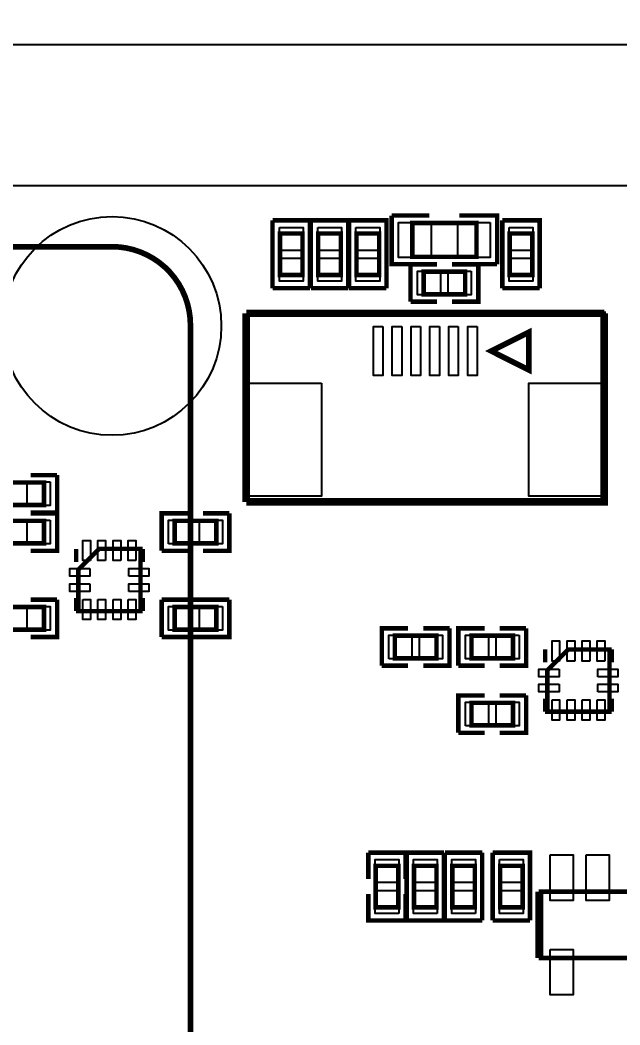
# Model space of a CAD drawing. Extents: x 30 to 161, y 31 to 111.
# Drawn here: x 117.01 to 132.93, y 83.96 to 110.6 of the extents above; entities that cross this region are included whole.
import ezdxf

# ---------------------------------------------------------------- set-up
doc = ezdxf.new("R2010")
doc.units = 0
doc.header["$MEASUREMENT"] = 0
doc.layers.get('0').update_dxf_attribs({"linetype": 'CONTINUOUS'})
doc.layers.get('Defpoints').update_dxf_attribs({"linetype": 'CONTINUOUS'})
for name, color, linetype in [('ASSEMBLY_TOP', 7, 'CONTINUOUS'), ('OUTLINE', 7, 'CONTINUOUS'), ('SILKSCREEN_TOP', 7, 'CONTINUOUS'), ('TOP', 1, 'CONTINUOUS')]:
    doc.layers.add(name, color=color, linetype=linetype)
doc.dimstyles.get("Standard").update_dxf_attribs({"dimtxt": 1, "dimasz": 0.18, "dimexe": 0.18, "dimexo": 0.0625, "dimgap": 0.09, "dimtad": 0, "dimtih": 1, "dimtoh": 1, "dimzin": 0, "dimdsep": 46, "dimtxsty": 'STANDARD', "dimcen": 0.09, "dimclrd": 3, "dimclre": 3, "dimclrt": 3, "dimadec": 0, "dimazin": 0, "dimtfac": 1, "dimtofl": 0, "dimtmove": 0, "dimatfit": 3, "dimfxl": 1, "dimtfillclr": 3, "dimtolj": 1, "dimtzin": 0, "dimarcsym": 0})

# ---------------------------------------------------------------- blocks, each defined once
blk = doc.blocks.new('*D8')
at = {"color": 3, "linetype": 'Continuous', "lineweight": -2, "transparency": 16777216}
for p, q in [((38.062, 106.273), (38.062, 110.127)), ((158.163, 106.273), (158.163, 110.127)), ((38.242, 109.947), (96.023, 109.947)), ((157.983, 109.947), (100.203, 109.947))]:
    blk.add_line(p, q, dxfattribs=at)
at = {"color": 3, "linetype": 'Continuous', "transparency": 16777216}
for points in [[(38.242, 109.977), (38.242, 109.917), (38.062, 109.947)], [(157.983, 109.977), (157.983, 109.917), (158.163, 109.947)]]:
    blk.add_solid(points, dxfattribs=at)
at = {"layer": 'Defpoints', "color": 0, "linetype": 'Continuous', "transparency": 16777216}
for p in [(158.163, 109.947), (38.062, 106.21), (158.163, 106.21)]:
    blk.add_point(p, dxfattribs=at)
at = {"color": 3, "linetype": 'Continuous', "transparency": 16777216, "insert": (98.113, 109.947), "char_height": 1, "attachment_point": 5}
blk.add_mtext('\\A1;120.10', dxfattribs=at)

msp = doc.modelspace()

# ---------------------------------------------------------------- linework, layer by layer
at = {"layer": 'ASSEMBLY_TOP'}
for points, const_width in [([(129.1209, 105.22458), (129.1209, 104.32542), (127.4191, 104.32542), (127.4191, 105.22458), (129.1209, 105.22458)], 0.11938), ([(123.90628, 104.94518), (124.50572, 104.94518), (124.50572, 103.84282), (123.90628, 103.84282), (123.90628, 104.94518)], 0.11938), ([(124.92228, 104.94518), (125.52172, 104.94518), (125.52172, 103.84282), (124.92228, 103.84282), (124.92228, 104.94518)], 0.11938), ([(125.93828, 104.94518), (126.53772, 104.94518), (126.53772, 103.84282), (125.93828, 103.84282), (125.93828, 104.94518)], 0.11938), ([(130.00228, 104.94518), (130.60172, 104.94518), (130.60172, 103.84282), (130.00228, 103.84282), (130.00228, 104.94518)], 0.11938), ([(128.82118, 103.93172), (128.82118, 103.33228), (127.71882, 103.33228), (127.71882, 103.93172), (128.82118, 103.93172)], 0.11938), ([(132.5118, 102.82936), (132.5118, 97.8281), (123.0122, 97.8281)], 0.09906), ([(123.0122, 97.8281), (123.0122, 102.82936)], 0.09906), ([(123.0122, 102.82936), (132.5118, 102.82936), (132.5118, 97.8281), (123.0122, 97.8281)], 0.09906), ([(129.51206, 101.8286), (130.51282, 101.32822), (130.51282, 102.32898), (129.51206, 101.8286)], 0.14986), ([(117.64518, 98.34372), (117.64518, 97.74428), (116.54282, 97.74428), (116.54282, 98.34372), (117.64518, 98.34372)], 0.11938), ([(117.64518, 97.32772), (117.64518, 96.72828), (116.54282, 96.72828), (116.54282, 97.32772), (117.64518, 97.32772)], 0.11938), ([(121.11482, 96.72828), (121.11482, 97.32772), (122.21718, 97.32772), (122.21718, 96.72828), (121.11482, 96.72828)], 0.11938), ([(118.5545, 94.9325), (118.5545, 96.03232), (119.10568, 96.5835), (120.2055, 96.5835), (120.2055, 94.9325), (118.5545, 94.9325)], 0.11938), ([(116.54282, 94.44228), (116.54282, 95.04172), (117.64518, 95.04172), (117.64518, 94.44228), (116.54282, 94.44228)], 0.11938), ([(122.21718, 95.04172), (122.21718, 94.44228), (121.11482, 94.44228), (121.11482, 95.04172), (122.21718, 95.04172)], 0.11938), ([(126.95682, 93.68028), (126.95682, 94.27972), (128.05918, 94.27972), (128.05918, 93.68028), (126.95682, 93.68028)], 0.11938), ([(130.09118, 94.27972), (130.09118, 93.68028), (128.98882, 93.68028), (128.98882, 94.27972), (130.09118, 94.27972)], 0.11938), ([(131.0005, 92.2655), (131.0005, 93.36532), (131.55168, 93.9165), (132.6515, 93.9165), (132.6515, 92.2655), (131.0005, 92.2655)], 0.11938), ([(128.98882, 91.90228), (128.98882, 92.50172), (130.09118, 92.50172), (130.09118, 91.90228), (128.98882, 91.90228)], 0.11938), ([(127.04572, 87.07882), (126.44628, 87.07882), (126.44628, 88.18118), (127.04572, 88.18118), (127.04572, 87.07882)], 0.11938), ([(128.06172, 87.07882), (127.46228, 87.07882), (127.46228, 88.18118), (128.06172, 88.18118), (128.06172, 87.07882)], 0.11938), ([(129.07772, 87.07882), (128.47828, 87.07882), (128.47828, 88.18118), (129.07772, 88.18118), (129.07772, 87.07882)], 0.11938), ([(129.74828, 88.18118), (130.34772, 88.18118), (130.34772, 87.07882), (129.74828, 87.07882), (129.74828, 88.18118)], 0.11938), ([(130.83286, 87.49284), (133.24586, 87.49284), (133.83514, 86.9061), (133.83514, 85.73516), (130.83286, 85.73516), (130.83286, 87.49284)], 0.11938)]:
    msp.add_lwpolyline(points, dxfattribs=dict(at, const_width=const_width))
at = {"layer": 'OUTLINE'}
msp.add_lwpolyline([(38.0619, 106.2101), (38.0619, 30.90926), (158.16326, 30.90926), (158.16326, 106.2101)], close=True, dxfattribs=at)
at = {"layer": 'SILKSCREEN_TOP'}
for points, const_width in [([(124.7013, 103.49484), (124.7013, 105.29316), (123.7107, 105.29316)], 0.11938), ([(123.7107, 103.49484), (123.7107, 105.29316)], 0.11938), ([(125.7173, 103.49484), (125.7173, 105.29316), (124.7267, 105.29316)], 0.11938), ([(124.7267, 103.49484), (124.7267, 105.29316)], 0.11938), ([(126.7333, 103.49484), (126.7333, 105.29316), (125.7427, 105.29316)], 0.11938), ([(125.7427, 103.49484), (125.7427, 105.29316)], 0.11938), ([(127.87122, 104.12984), (126.87046, 104.12984), (126.87046, 105.42016)], 0.11938), ([(127.87122, 105.42016), (126.87046, 105.42016)], 0.11938), ([(128.66878, 105.42016), (129.66954, 105.42016), (129.66954, 104.12984)], 0.11938), ([(130.7973, 103.49484), (130.7973, 105.29316), (129.8067, 105.29316)], 0.11938), ([(129.8067, 103.49484), (129.8067, 105.29316)], 0.11938), ([(128.06934, 104.1273), (127.37084, 104.1273), (127.37084, 103.1367)], 0.11938), ([(128.47066, 103.1367), (129.16916, 103.1367), (129.16916, 104.1273)], 0.11938), ([(128.47066, 104.1273), (129.16916, 104.1273)], 0.11938), ([(128.66878, 104.12984), (129.66954, 104.12984)], 0.11938), ([(123.7107, 103.49484), (124.7013, 103.49484)], 0.11938), ([(124.7267, 103.49484), (125.7173, 103.49484)], 0.11938), ([(125.7427, 103.49484), (126.7333, 103.49484)], 0.11938), ([(129.8067, 103.49484), (130.7973, 103.49484)], 0.11938), ([(128.06934, 103.1367), (127.37084, 103.1367)], 0.11938), ([(132.5118, 102.82936), (132.5118, 97.8281), (123.0122, 97.8281)], 0.20066), ([(123.0122, 97.8281), (123.0122, 102.82936)], 0.20066), ([(123.0122, 102.82936), (132.5118, 102.82936)], 0.20066), ([(117.29466, 97.5487), (117.99316, 97.5487), (117.99316, 98.5393)], 0.11938), ([(117.29466, 98.5393), (117.99316, 98.5393)], 0.11938), ([(117.29466, 96.5327), (117.99316, 96.5327), (117.99316, 97.5233)], 0.11938), ([(117.29466, 97.5233), (117.99316, 97.5233)], 0.11938), ([(121.46534, 97.5233), (120.76684, 97.5233), (120.76684, 96.5327)], 0.11938), ([(121.86666, 96.5327), (122.56516, 96.5327), (122.56516, 97.5233)], 0.11938), ([(121.86666, 97.5233), (122.56516, 97.5233)], 0.11938), ([(118.49862, 96.5835), (118.49862, 96.23806)], 0.11938), ([(120.26138, 96.5835), (120.26138, 96.23806)], 0.11938), ([(121.46534, 96.5327), (120.76684, 96.5327)], 0.11938), ([(117.29466, 94.2467), (117.99316, 94.2467), (117.99316, 95.2373)], 0.11938), ([(117.29466, 95.2373), (117.99316, 95.2373)], 0.11938), ([(118.49862, 94.9325), (118.49862, 95.27794)], 0.11938), ([(120.26138, 94.9325), (120.26138, 95.27794)], 0.11938), ([(120.76684, 94.2467), (122.56516, 94.2467), (122.56516, 95.2373)], 0.11938), ([(120.76684, 95.2373), (120.76684, 94.2467)], 0.11938), ([(120.76684, 95.2373), (122.56516, 95.2373)], 0.11938), ([(127.30734, 94.4753), (126.60884, 94.4753), (126.60884, 93.4847)], 0.11938), ([(127.70866, 93.4847), (128.40716, 93.4847), (128.40716, 94.4753)], 0.11938), ([(127.70866, 94.4753), (128.40716, 94.4753)], 0.11938), ([(129.33934, 94.4753), (128.64084, 94.4753), (128.64084, 93.4847)], 0.11938), ([(129.74066, 93.4847), (130.43916, 93.4847), (130.43916, 94.4753)], 0.11938), ([(129.74066, 94.4753), (130.43916, 94.4753)], 0.11938), ([(130.94462, 93.9165), (130.94462, 93.57106)], 0.11938), ([(132.70738, 93.9165), (132.70738, 93.57106)], 0.11938), ([(127.30734, 93.4847), (126.60884, 93.4847)], 0.11938), ([(129.33934, 93.4847), (128.64084, 93.4847)], 0.11938), ([(129.33934, 92.6973), (128.64084, 92.6973), (128.64084, 91.7067)], 0.11938), ([(129.74066, 91.7067), (130.43916, 91.7067), (130.43916, 92.6973)], 0.11938), ([(129.74066, 92.6973), (130.43916, 92.6973)], 0.11938), ([(130.94462, 92.2655), (130.94462, 92.61094)], 0.11938), ([(132.70738, 92.2655), (132.70738, 92.61094)], 0.11938), ([(129.33934, 91.7067), (128.64084, 91.7067)], 0.11938), ([(127.2413, 87.83066), (127.2413, 88.52916), (126.2507, 88.52916)], 0.11938), ([(126.2507, 87.83066), (126.2507, 88.52916)], 0.11938), ([(127.2667, 88.52916), (127.2667, 86.73084), (128.2573, 86.73084)], 0.11938), ([(128.2573, 88.52916), (127.2667, 88.52916)], 0.11938), ([(128.2573, 88.52916), (128.2573, 86.73084)], 0.11938), ([(128.2827, 88.52916), (128.2827, 86.73084), (129.2733, 86.73084)], 0.11938), ([(129.2733, 88.52916), (128.2827, 88.52916)], 0.11938), ([(129.2733, 88.52916), (129.2733, 86.73084)], 0.11938), ([(130.5433, 86.73084), (130.5433, 88.52916), (129.5527, 88.52916)], 0.11938), ([(129.5527, 86.73084), (129.5527, 88.52916)], 0.11938), ([(126.2507, 87.42934), (126.2507, 86.73084), (127.2413, 86.73084)], 0.11938), ([(127.2413, 87.42934), (127.2413, 86.73084)], 0.11938), ([(130.77952, 87.49284), (130.77952, 85.73516)], 0.20066), ([(129.5527, 86.73084), (130.5433, 86.73084)], 0.11938)]:
    msp.add_lwpolyline(points, dxfattribs=dict(at, const_width=const_width))
at = {"layer": 'SILKSCREEN_TOP', "const_width": 0.14986}
msp.add_lwpolyline([(61.54166, 72.9742), (61.54166, 102.44582, -0.413892), (63.6905, 104.59466), (119.45112, 104.59466, -0.414326), (121.53138, 102.5144), (121.53138, 66.78422, -0.414283), (119.44096, 64.6938), (63.61176, 64.6938, -0.414214), (61.55182, 66.75374), (61.55182, 72.96404, 0.432392), (61.54166, 72.9742)], format="xyb", dxfattribs=at)
at = {"layer": 'TOP'}
for points in [[(127.91567, 105.23982), (127.91567, 104.31018), (127.05461, 104.31018), (127.05461, 105.23982)], [(129.48539, 105.23982), (129.48539, 104.31018), (128.62433, 104.31018), (128.62433, 105.23982)], [(123.89104, 105.10774), (124.52096, 105.10774), (124.52096, 104.49814), (123.89104, 104.49814)], [(124.90704, 105.10774), (125.53696, 105.10774), (125.53696, 104.49814), (124.90704, 104.49814)], [(125.92304, 105.10774), (126.55296, 105.10774), (126.55296, 104.49814), (125.92304, 104.49814)], [(129.98704, 105.10774), (130.61696, 105.10774), (130.61696, 104.49814), (129.98704, 104.49814)], [(123.89104, 104.28986), (124.52096, 104.28986), (124.52096, 103.68026), (123.89104, 103.68026)], [(124.90704, 104.28986), (125.53696, 104.28986), (125.53696, 103.68026), (124.90704, 103.68026)], [(125.92304, 104.28986), (126.55296, 104.28986), (126.55296, 103.68026), (125.92304, 103.68026)], [(129.98704, 104.28986), (130.61696, 104.28986), (130.61696, 103.68026), (129.98704, 103.68026)], [(128.16586, 103.94696), (128.16586, 103.31704), (127.55626, 103.31704), (127.55626, 103.94696)], [(128.98374, 103.94696), (128.98374, 103.31704), (128.37414, 103.31704), (128.37414, 103.94696)], [(126.63678, 102.47884), (126.63678, 101.17836), (126.38786, 101.17836), (126.38786, 102.47884)], [(127.13716, 102.47884), (127.13716, 101.17836), (126.88824, 101.17836), (126.88824, 102.47884)], [(127.635, 102.47884), (127.635, 101.17836), (127.38608, 101.17836), (127.38608, 102.47884)], [(128.13538, 102.47884), (128.13538, 101.17836), (127.88646, 101.17836), (127.88646, 102.47884)], [(128.63576, 102.47884), (128.63576, 101.17836), (128.38684, 101.17836), (128.38684, 102.47884)], [(129.13614, 102.47884), (129.13614, 101.17836), (128.88722, 101.17836), (128.88722, 102.47884)], [(125.00991, 100.97897), (125.00991, 97.97923), (123.01093, 97.97923), (123.01093, 100.97897)], [(132.51053, 100.97897), (132.51053, 97.97923), (130.51155, 97.97923), (130.51155, 100.97897)], [(117.80774, 98.35896), (117.80774, 97.72904), (117.19814, 97.72904), (117.19814, 98.35896)], [(117.80774, 97.34296), (117.80774, 96.71304), (117.19814, 96.71304), (117.19814, 97.34296)], [(120.95226, 96.71304), (120.95226, 97.34296), (121.56186, 97.34296), (121.56186, 96.71304)], [(121.77014, 96.71304), (121.77014, 97.34296), (122.37974, 97.34296), (122.37974, 96.71304)], [(118.88216, 96.27235), (118.67896, 96.27235), (118.67896, 96.80829), (118.88216, 96.80829)], [(119.28094, 96.27235), (119.07774, 96.27235), (119.07774, 96.80829), (119.28094, 96.80829)], [(119.68226, 96.27235), (119.47906, 96.27235), (119.47906, 96.80829), (119.68226, 96.80829)], [(120.08104, 96.27235), (119.87784, 96.27235), (119.87784, 96.80829), (120.08104, 96.80829)], [(118.86565, 96.06026), (118.86565, 95.85706), (118.32971, 95.85706), (118.32971, 96.06026)], [(119.89308, 95.85706), (119.89308, 96.06026), (120.42902, 96.06026), (120.42902, 95.85706)], [(118.86565, 95.65894), (118.86565, 95.45574), (118.32971, 95.45574), (118.32971, 95.65894)], [(119.89308, 95.45574), (119.89308, 95.65894), (120.42902, 95.65894), (120.42902, 95.45574)], [(118.67896, 95.24365), (118.88216, 95.24365), (118.88216, 94.70771), (118.67896, 94.70771)], [(119.07774, 95.24365), (119.28094, 95.24365), (119.28094, 94.70771), (119.07774, 94.70771)], [(119.47906, 95.24365), (119.68226, 95.24365), (119.68226, 94.70771), (119.47906, 94.70771)], [(119.87784, 95.24365), (120.08104, 95.24365), (120.08104, 94.70771), (119.87784, 94.70771)], [(117.19814, 94.42704), (117.19814, 95.05696), (117.80774, 95.05696), (117.80774, 94.42704)], [(121.56186, 95.05696), (121.56186, 94.42704), (120.95226, 94.42704), (120.95226, 95.05696)], [(122.37974, 95.05696), (122.37974, 94.42704), (121.77014, 94.42704), (121.77014, 95.05696)], [(126.79426, 93.66504), (126.79426, 94.29496), (127.40386, 94.29496), (127.40386, 93.66504)], [(127.61214, 93.66504), (127.61214, 94.29496), (128.22174, 94.29496), (128.22174, 93.66504)], [(129.43586, 94.29496), (129.43586, 93.66504), (128.82626, 93.66504), (128.82626, 94.29496)], [(130.25374, 94.29496), (130.25374, 93.66504), (129.64414, 93.66504), (129.64414, 94.29496)], [(131.32816, 93.60535), (131.12496, 93.60535), (131.12496, 94.14129), (131.32816, 94.14129)], [(131.72694, 93.60535), (131.52374, 93.60535), (131.52374, 94.14129), (131.72694, 94.14129)], [(132.12826, 93.60535), (131.92506, 93.60535), (131.92506, 94.14129), (132.12826, 94.14129)], [(132.52704, 93.60535), (132.32384, 93.60535), (132.32384, 94.14129), (132.52704, 94.14129)], [(131.31165, 93.39326), (131.31165, 93.19006), (130.77571, 93.19006), (130.77571, 93.39326)], [(132.33908, 93.19006), (132.33908, 93.39326), (132.87502, 93.39326), (132.87502, 93.19006)], [(131.31165, 92.99194), (131.31165, 92.78874), (130.77571, 92.78874), (130.77571, 92.99194)], [(132.33908, 92.78874), (132.33908, 92.99194), (132.87502, 92.99194), (132.87502, 92.78874)], [(128.82626, 91.88704), (128.82626, 92.51696), (129.43586, 92.51696), (129.43586, 91.88704)], [(129.64414, 91.88704), (129.64414, 92.51696), (130.25374, 92.51696), (130.25374, 91.88704)], [(131.12496, 92.57665), (131.32816, 92.57665), (131.32816, 92.04071), (131.12496, 92.04071)], [(131.52374, 92.57665), (131.72694, 92.57665), (131.72694, 92.04071), (131.52374, 92.04071)], [(131.92506, 92.57665), (132.12826, 92.57665), (132.12826, 92.04071), (131.92506, 92.04071)], [(132.32384, 92.57665), (132.52704, 92.57665), (132.52704, 92.04071), (132.32384, 92.04071)], [(131.07924, 88.47328), (131.68884, 88.47328), (131.68884, 87.26424), (131.07924, 87.26424)], [(132.0292, 88.47328), (132.6388, 88.47328), (132.6388, 87.26424), (132.0292, 87.26424)], [(127.06096, 87.73414), (126.43104, 87.73414), (126.43104, 88.34374), (127.06096, 88.34374)], [(128.07696, 87.73414), (127.44704, 87.73414), (127.44704, 88.34374), (128.07696, 88.34374)], [(129.09296, 87.73414), (128.46304, 87.73414), (128.46304, 88.34374), (129.09296, 88.34374)], [(129.73304, 88.34374), (130.36296, 88.34374), (130.36296, 87.73414), (129.73304, 87.73414)], [(127.06096, 86.91626), (126.43104, 86.91626), (126.43104, 87.52586), (127.06096, 87.52586)], [(128.07696, 86.91626), (127.44704, 86.91626), (127.44704, 87.52586), (128.07696, 87.52586)], [(129.09296, 86.91626), (128.46304, 86.91626), (128.46304, 87.52586), (129.09296, 87.52586)], [(129.73304, 87.52586), (130.36296, 87.52586), (130.36296, 86.91626), (129.73304, 86.91626)], [(131.07924, 85.96376), (131.68884, 85.96376), (131.68884, 84.75472), (131.07924, 84.75472)]]:
    msp.add_lwpolyline(points, close=True, dxfattribs=at)
msp.add_circle((119.45112, 102.49408), 2.89941, dxfattribs=at)

# ---------------------------------------------------------------- dimensions: what is measured, and where the dimension line sits
at = {"linetype": 'Continuous'}
dim = msp.add_linear_dim(base=(158.16326, 109.94675), p1=(38.0619, 106.2101), p2=(158.16326, 106.2101), dimstyle='Standard', dxfattribs=at)
dim.commit()
dim.dimension.update_dxf_attribs({"geometry": '*D8', "text_midpoint": (98.11258, 109.94675)})

doc.saveas('drawing.dxf')
